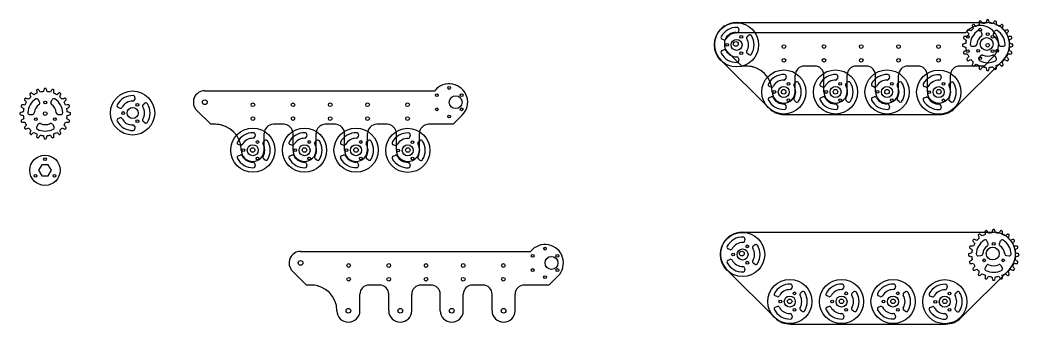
# Model space of a CAD drawing. Header units: millimetres. Extents: x 254 to 2384, y -2 to 1227.
# Drawn here: x 254 to 1339, y 896 to 1227 of the extents above; entities that cross this region are included whole.
import ezdxf

# ---------------------------------------------------------------- set-up
doc = ezdxf.new("R2010")
doc.units = ezdxf.units.MM

# ---------------------------------------------------------------- blocks, each defined once
blk = doc.blocks.new('*U2')
for centre, radius, start, end in [((21.8, -6.5), 24.2, 160.7698, 168.7131), ((-0.5, 1), 0.771, 91.7013, 146.03), ((0, -25.7), 27.5, 88.9582, 91.0418), ((0.5, 1), 0.78, 34.3008, 87.9679), ((-21.8, -6.5), 24.2, 11.2869, 19.2302)]:
    blk.add_arc(centre, radius, start, end)
blk = doc.blocks.new('*U1')
at = {"color": 0, "linetype": 'ByBlock', "lineweight": -2, "transparency": 16777216}
for p, rotation in [((296.6, 226.2), 54), ((302.3, 231.9), 35.99999999999999), ((309.5, 235.6), 17.99999999999997), ((325.4, 235.6), 341.9999999999999), ((332.6, 231.9), 324), ((338.2, 226.2), 305.9999999999999), ((293, 219.1), 72), ((341.9, 219.1), 287.9999999999999), ((291.7, 211.1), 90), ((343.1, 211.1), 269.9999999999999), ((293, 203.2), 108), ((296.6, 196), 126), ((338.2, 196), 234), ((341.9, 203.2), 251.9999999999999), ((302.3, 190.3), 144), ((309.5, 186.7), 162.0000000000001), ((317.4, 185.4), 180), ((325.4, 186.7), 198), ((332.6, 190.3), 216)]:
    blk.add_blockref('*U2', p, dxfattribs=dict(at, rotation=rotation))
blk.add_blockref('*U2', (317.4, 236.8), dxfattribs=at)
blk = doc.blocks.new('*U7')
for centre, radius, start, end in [((21.8, -6.5), 24.2, 160.7698, 168.7131), ((-0.5, 1), 0.771, 91.7013, 146.03), ((0, -25.7), 27.5, 88.9582, 91.0418), ((0.5, 1), 0.78, 34.3008, 87.9679), ((-21.8, -6.5), 24.2, 11.2869, 19.2302)]:
    blk.add_arc(centre, radius, start, end)
blk = doc.blocks.new('*U6')
at = {"color": 0, "linetype": 'ByBlock', "lineweight": -2, "transparency": 16777216}
for p, rotation in [((296.6, 226.2), 54), ((302.3, 231.9), 35.99999999999999), ((309.5, 235.6), 17.99999999999997), ((325.4, 235.6), 341.9999999999999), ((332.6, 231.9), 324), ((338.2, 226.2), 305.9999999999999), ((293, 219.1), 72), ((341.9, 219.1), 287.9999999999999), ((291.7, 211.1), 90), ((343.1, 211.1), 269.9999999999999), ((293, 203.2), 108), ((296.6, 196), 126), ((338.2, 196), 234), ((341.9, 203.2), 251.9999999999999), ((302.3, 190.3), 144), ((309.5, 186.7), 162.0000000000001), ((317.4, 185.4), 180), ((325.4, 186.7), 198), ((332.6, 190.3), 216)]:
    blk.add_blockref('*U7', p, dxfattribs=dict(at, rotation=rotation))
blk.add_blockref('*U7', (317.4, 236.8), dxfattribs=at)
blk = doc.blocks.new('*U9')
for centre, radius, start, end in [((21.8, -6.5), 24.2, 160.7698, 168.7131), ((-0.5, 1), 0.771, 91.7013, 146.03), ((0, -25.7), 27.5, 88.9582, 91.0418), ((0.5, 1), 0.78, 34.3008, 87.9679), ((-21.8, -6.5), 24.2, 11.2869, 19.2302)]:
    blk.add_arc(centre, radius, start, end)
blk = doc.blocks.new('*U8')
at = {"color": 0, "linetype": 'ByBlock', "lineweight": -2, "transparency": 16777216}
for p, rotation in [((296.6, 226.2), 54), ((302.3, 231.9), 35.99999999999999), ((309.5, 235.6), 17.99999999999997), ((325.4, 235.6), 341.9999999999999), ((332.6, 231.9), 324), ((338.2, 226.2), 305.9999999999999), ((293, 219.1), 72), ((341.9, 219.1), 287.9999999999999), ((291.7, 211.1), 90), ((343.1, 211.1), 269.9999999999999), ((293, 203.2), 108), ((296.6, 196), 126), ((338.2, 196), 234), ((341.9, 203.2), 251.9999999999999), ((302.3, 190.3), 144), ((309.5, 186.7), 162.0000000000001), ((317.4, 185.4), 180), ((325.4, 186.7), 198), ((332.6, 190.3), 216)]:
    blk.add_blockref('*U9', p, dxfattribs=dict(at, rotation=rotation))
blk.add_blockref('*U9', (317.4, 236.8), dxfattribs=at)

msp = doc.modelspace()

# ---------------------------------------------------------------- linework, layer by layer
for p, q in [((1032.43, 1224.163), (1305.008, 1224.163)), ((1035.015, 1216.523), (1034.708, 1214.531)), ((1018.592, 1205.226), (1016.713, 1205.957)), ((1031.646, 1213.378), (1281.612, 1213.378)), ((1044.041, 1209.142), (1045.614, 1210.404)), ((1299.147, 1211.921), (1297.808, 1214.634)), ((1311.419, 1211.921), (1312.759, 1214.634)), ((1016.713, 1193.719), (1018.592, 1194.449)), ((1288.437, 1198.403), (1291.456, 1198.599)), ((1319.111, 1198.599), (1322.13, 1198.403)), ((1015.459, 1183.193), (1067.459, 1131.193)), ((1022.807, 1192.039), (1038.023, 1176.823)), ((1034.708, 1185.145), (1035.015, 1183.152)), ((1045.614, 1189.271), (1044.041, 1190.533)), ((1321.979, 1183.193), (1269.979, 1131.193)), ((1297.592, 1187.971), (1295.912, 1185.455)), ((1311.367, 1186.736), (1301.454, 1176.823)), ((1312.975, 1187.971), (1314.654, 1185.455)), ((1043.201, 1176.823), (1038.023, 1176.823)), ((1117.435, 1176.823), (1106.146, 1176.823)), ((1173.435, 1176.823), (1162.435, 1176.823)), ((1229.724, 1176.823), (1218.435, 1176.823)), ((1301.454, 1176.823), (1274.724, 1176.823)), ((1320.393, 1176.855), (1320.417, 1176.82)), ((1086.328, 1165.326), (1086.021, 1163.333)), ((1096.146, 1148.878), (1096.146, 1166.823)), ((1127.435, 1148.878), (1127.435, 1166.823)), ((1142.528, 1165.324), (1142.222, 1163.331)), ((1152.435, 1148.878), (1152.435, 1166.823)), ((1183.435, 1148.878), (1183.435, 1166.823)), ((1198.497, 1165.335), (1198.191, 1163.343)), ((1208.435, 1148.878), (1208.435, 1166.823)), ((1239.724, 1148.878), (1239.724, 1166.823)), ((1254.683, 1165.146), (1254.376, 1163.153)), ((1264.724, 1148.878), (1264.724, 1166.823)), ((1069.905, 1154.029), (1068.026, 1154.76)), ((1095.354, 1157.945), (1096.926, 1159.207)), ((1126.105, 1154.027), (1124.227, 1154.758)), ((1151.555, 1157.943), (1153.127, 1159.205)), ((1182.075, 1154.038), (1180.196, 1154.769)), ((1207.524, 1157.954), (1209.096, 1159.216)), ((1238.26, 1153.849), (1236.381, 1154.579)), ((1263.709, 1157.765), (1265.281, 1159.027)), ((275.289, 1137.505), (273.949, 1140.217)), ((287.56, 1137.505), (288.9, 1140.217)), ((378.867, 1142.399), (378.56, 1140.407)), ((454.753, 1149.984), (704.719, 1149.984)), ((1068.026, 1142.521), (1069.905, 1143.252)), ((1124.227, 1142.519), (1126.105, 1143.25)), ((1180.196, 1142.531), (1182.075, 1143.261)), ((1236.381, 1142.341), (1238.26, 1143.072)), ((362.444, 1131.102), (360.566, 1131.833)), ((387.894, 1135.018), (389.466, 1136.28)), ((1086.021, 1133.947), (1086.328, 1131.955)), ((1096.926, 1138.074), (1095.354, 1139.336)), ((1142.222, 1133.945), (1142.528, 1131.953)), ((1153.127, 1138.072), (1151.555, 1139.334)), ((1198.191, 1133.957), (1198.497, 1131.964)), ((1209.096, 1138.084), (1207.524, 1139.345)), ((1254.376, 1133.767), (1254.683, 1131.775)), ((1265.281, 1137.894), (1263.709, 1139.156)), ((264.578, 1123.987), (267.597, 1124.183)), ((295.252, 1124.183), (298.271, 1123.987)), ((360.566, 1119.595), (362.444, 1120.325)), ((445.915, 1128.645), (461.131, 1113.429)), ((734.474, 1123.342), (724.561, 1113.429)), ((1084.43, 1124.163), (1253.008, 1124.163)), ((273.733, 1113.555), (272.053, 1111.039)), ((289.116, 1113.555), (290.795, 1111.039)), ((378.56, 1111.021), (378.867, 1109.028)), ((389.466, 1115.147), (387.894, 1116.409)), ((466.308, 1113.429), (461.131, 1113.429)), ((540.543, 1113.429), (529.253, 1113.429)), ((596.543, 1113.429), (585.543, 1113.429)), ((652.832, 1113.429), (641.543, 1113.429)), ((724.561, 1113.429), (697.832, 1113.429)), ((296.534, 1102.439), (296.558, 1102.404)), ((509.435, 1101.932), (509.128, 1099.94)), ((519.253, 1085.484), (519.253, 1103.429)), ((550.543, 1085.484), (550.543, 1103.429)), ((565.635, 1101.93), (565.329, 1099.938)), ((575.543, 1085.484), (575.543, 1103.429)), ((606.543, 1085.484), (606.543, 1103.429)), ((621.605, 1101.942), (621.298, 1099.949)), ((631.543, 1085.484), (631.543, 1103.429)), ((662.832, 1085.484), (662.832, 1103.429)), ((677.79, 1101.752), (677.483, 1099.76)), ((687.832, 1085.484), (687.832, 1103.429)), ((493.012, 1090.635), (491.133, 1091.366)), ((518.461, 1094.551), (520.034, 1095.813)), ((549.213, 1090.633), (547.334, 1091.364)), ((574.662, 1094.549), (576.234, 1095.811)), ((605.182, 1090.645), (603.303, 1091.375)), ((630.631, 1094.561), (632.203, 1095.822)), ((661.367, 1090.455), (659.488, 1091.186)), ((686.816, 1094.371), (688.389, 1095.633)), ((491.133, 1079.127), (493.012, 1079.858)), ((520.034, 1074.68), (518.461, 1075.942)), ((547.334, 1079.125), (549.213, 1079.856)), ((576.234, 1074.678), (574.662, 1075.94)), ((603.303, 1079.137), (605.182, 1079.867)), ((632.203, 1074.69), (630.631, 1075.951)), ((659.488, 1078.947), (661.367, 1079.678)), ((688.389, 1074.5), (686.816, 1075.762)), ((509.128, 1070.553), (509.435, 1068.561)), ((565.329, 1070.551), (565.635, 1068.559)), ((621.298, 1070.563), (621.605, 1068.57)), ((677.483, 1070.373), (677.79, 1068.381)), ((1038.964, 996.095), (1311.542, 996.095)), ((1041.549, 988.455), (1041.242, 986.462)), ((1025.126, 977.158), (1023.247, 977.889)), ((1050.575, 981.074), (1052.147, 982.336)), ((1305.681, 983.852), (1304.342, 986.565)), ((1317.953, 983.852), (1319.293, 986.565)), ((558.751, 975.112), (808.717, 975.112)), ((1023.247, 965.65), (1025.126, 966.381)), ((1294.971, 970.334), (1297.99, 970.53)), ((1325.644, 970.53), (1328.664, 970.334)), ((1041.242, 957.076), (1041.549, 955.084)), ((1052.147, 961.203), (1050.575, 962.465)), ((1304.126, 959.903), (1302.446, 957.386)), ((1319.509, 959.903), (1321.188, 957.386)), ((549.913, 953.773), (565.129, 938.557)), ((838.472, 948.47), (828.559, 938.557)), ((1021.993, 955.124), (1073.993, 903.124)), ((1328.512, 955.124), (1276.512, 903.124)), ((1326.927, 948.787), (1326.95, 948.751)), ((570.306, 938.557), (565.129, 938.557)), ((644.541, 938.557), (633.251, 938.557)), ((700.541, 938.557), (689.541, 938.557)), ((756.83, 938.557), (745.541, 938.557)), ((828.559, 938.557), (801.83, 938.557)), ((1092.861, 937.257), (1092.555, 935.265)), ((1149.062, 937.255), (1148.755, 935.263)), ((1205.031, 937.267), (1204.724, 935.275)), ((1261.216, 937.077), (1260.91, 935.085)), ((623.251, 910.612), (623.251, 928.557)), ((654.541, 910.612), (654.541, 928.557)), ((679.541, 910.612), (679.541, 928.557)), ((710.541, 910.612), (710.541, 928.557)), ((735.541, 910.612), (735.541, 928.557)), ((766.83, 910.612), (766.83, 928.557)), ((791.83, 910.612), (791.83, 928.557)), ((1076.439, 925.96), (1074.56, 926.691)), ((1101.888, 929.876), (1103.46, 931.138)), ((1132.639, 925.958), (1130.76, 926.689)), ((1158.089, 929.874), (1159.661, 931.136)), ((1188.608, 925.97), (1186.73, 926.701)), ((1214.058, 929.886), (1215.63, 931.148)), ((1244.794, 925.78), (1242.915, 926.511)), ((1270.243, 929.696), (1271.815, 930.958)), ((1074.56, 914.453), (1076.439, 915.183)), ((1130.76, 914.451), (1132.639, 915.181)), ((1186.73, 914.462), (1188.608, 915.193)), ((1242.915, 914.273), (1244.794, 915.003)), ((1092.555, 905.879), (1092.861, 903.886)), ((1103.46, 910.006), (1101.888, 911.267)), ((1148.755, 905.877), (1149.062, 903.884)), ((1159.661, 910.004), (1158.089, 911.265)), ((1204.724, 905.888), (1205.031, 903.896)), ((1215.63, 910.015), (1214.058, 911.277)), ((1260.91, 905.699), (1261.216, 903.706)), ((1271.815, 909.826), (1270.243, 911.087)), ((1090.964, 896.095), (1259.542, 896.095))]:
    msp.add_line(p, q)
msp.add_lwpolyline([(277.618, 1069.386), (274.154, 1063.386), (277.618, 1057.386), (284.546, 1057.386), (288.01, 1063.386), (284.546, 1069.386)], close=True)
for centre, radius in [((1032.447, 1199.838), 24), ((1297.224, 1216.378), 1.5), ((1032.447, 1199.838), 6), ((1037.597, 1208.758), 1.5), ((1283.801, 1208.628), 1.5), ((1304.224, 1200.878), 7), ((1305.283, 1211.497), 1.5), ((1310.648, 1208.628), 1.5), ((1022.147, 1199.838), 1.5), ((1031.646, 1200.878), 2.58), ((1083.935, 1198.068), 2), ((1127.435, 1198.068), 2), ((1167.935, 1198.068), 2), ((1208.435, 1198.068), 2), ((1251.935, 1198.068), 2), ((1283.801, 1193.128), 1.5), ((1294.891, 1193.497), 1.5), ((1305.283, 1199.497), 2), ((1310.648, 1193.128), 1.5), ((1315.676, 1193.497), 1.5), ((1037.597, 1190.918), 1.5), ((1083.935, 1183.068), 2), ((1127.435, 1183.068), 2), ((1167.935, 1183.068), 2), ((1208.435, 1183.068), 2), ((1251.935, 1183.068), 2), ((1297.224, 1185.378), 1.5), ((1083.76, 1148.64), 24), ((1139.961, 1148.638), 24), ((1195.93, 1148.65), 24), ((1252.115, 1148.46), 24), ((720.332, 1152.984), 1.5), ((1083.76, 1148.64), 6), ((1083.646, 1148.878), 2.5), ((1088.91, 1157.56), 1.5), ((1139.961, 1148.638), 6), ((1139.935, 1148.878), 2.5), ((1145.111, 1157.558), 1.5), ((1195.93, 1148.65), 6), ((1195.935, 1148.878), 2.5), ((1201.08, 1157.57), 1.5), ((1252.115, 1148.46), 6), ((1252.224, 1148.878), 2.5), ((1257.265, 1157.38), 1.5), ((376.3, 1125.714), 24), ((454.753, 1137.484), 2.58), ((706.908, 1145.234), 1.5), ((727.332, 1137.484), 7), ((733.755, 1145.234), 1.5), ((1073.46, 1148.64), 1.5), ((1088.91, 1139.72), 1.5), ((1129.661, 1148.638), 1.5), ((1145.111, 1139.718), 1.5), ((1185.63, 1148.65), 1.5), ((1201.08, 1139.73), 1.5), ((1241.815, 1148.46), 1.5), ((1257.265, 1139.54), 1.5), ((281.424, 1137.081), 1.5), ((376.3, 1125.714), 6), ((381.45, 1134.634), 1.5), ((507.043, 1134.674), 2), ((550.543, 1134.674), 2), ((591.043, 1134.674), 2), ((631.543, 1134.674), 2), ((675.043, 1134.674), 2), ((706.908, 1129.734), 1.5), ((733.755, 1129.734), 1.5), ((271.032, 1119.081), 1.5), ((281.424, 1125.081), 2), ((291.817, 1119.081), 1.5), ((366, 1125.714), 1.5), ((381.45, 1116.794), 1.5), ((507.043, 1119.674), 2), ((550.543, 1119.674), 2), ((591.043, 1119.674), 2), ((631.543, 1119.674), 2), ((675.043, 1119.674), 2), ((720.332, 1121.984), 1.5), ((506.867, 1085.246), 24), ((563.068, 1085.245), 24), ((619.037, 1085.256), 24), ((675.222, 1085.066), 24), ((496.567, 1085.246), 1.5), ((506.867, 1085.246), 6), ((506.753, 1085.484), 2.5), ((512.017, 1094.167), 1.5), ((552.768, 1085.245), 1.5), ((563.068, 1085.245), 6), ((563.043, 1085.484), 2.5), ((568.218, 1094.165), 1.5), ((608.737, 1085.256), 1.5), ((619.037, 1085.256), 6), ((619.043, 1085.484), 2.5), ((624.187, 1094.176), 1.5), ((664.922, 1085.066), 1.5), ((675.222, 1085.066), 6), ((675.332, 1085.484), 2.5), ((680.372, 1093.986), 1.5), ((281.082, 1063.386), 16.5), ((281.082, 1075.386), 1.5), ((512.017, 1076.326), 1.5), ((568.218, 1076.324), 1.5), ((624.187, 1076.336), 1.5), ((680.372, 1076.146), 1.5), ((270.69, 1057.386), 1.5), ((291.474, 1057.386), 1.45), ((1038.981, 971.769), 24), ((824.33, 978.112), 1.5), ((1038.981, 971.769), 6), ((1044.131, 980.689), 1.5), ((1310.758, 972.81), 7), ((1311.817, 983.429), 1.5), ((810.906, 970.362), 1.5), ((831.33, 962.612), 7), ((837.753, 970.362), 1.5), ((1028.681, 971.769), 1.5), ((1038.18, 972.81), 2.58), ((1301.425, 965.429), 1.5), ((1322.209, 965.429), 1.5), ((558.751, 962.612), 2.58), ((611.041, 959.802), 2), ((654.541, 959.802), 2), ((695.041, 959.802), 2), ((735.541, 959.802), 2), ((779.041, 959.802), 2), ((810.906, 954.862), 1.5), ((837.753, 954.862), 1.5), ((1044.131, 962.849), 1.5), ((611.041, 944.802), 2), ((654.541, 944.802), 2), ((695.041, 944.802), 2), ((735.541, 944.802), 2), ((779.041, 944.802), 2), ((824.33, 947.112), 1.5), ((1090.294, 920.572), 24), ((1146.494, 920.57), 24), ((1202.464, 920.581), 24), ((1258.649, 920.392), 24), ((1090.294, 920.572), 6), ((1090.18, 920.81), 2.5), ((1095.444, 929.492), 1.5), ((1146.494, 920.57), 6), ((1146.469, 920.81), 2.5), ((1151.644, 929.49), 1.5), ((1202.464, 920.581), 6), ((1202.469, 920.81), 2.5), ((1207.614, 929.501), 1.5), ((1258.649, 920.392), 6), ((1258.758, 920.81), 2.5), ((1263.799, 929.312), 1.5), ((610.751, 910.612), 2.5), ((667.041, 910.612), 2.5), ((723.041, 910.612), 2.5), ((779.33, 910.612), 2.5), ((1079.994, 920.572), 1.5), ((1095.444, 911.652), 1.5), ((1136.194, 920.57), 1.5), ((1151.644, 911.65), 1.5), ((1192.164, 920.581), 1.5), ((1207.614, 911.661), 1.5), ((1248.349, 920.392), 1.5), ((1263.799, 911.472), 1.5)]:
    msp.add_circle(centre, radius)
for centre, radius, start, end in [((1032.43, 1200.163), 24, 90, 225), ((1032.447, 1199.838), 19, 88.008482, 151.991518), ((1033.038, 1216.827), 2, 351.252155, 88.008482), ((1297.224, 1200.878), 20, 315, 141.317813), ((1305.283, 1199.497), 24, 130.780192, 139.219808), ((1305.283, 1199.497), 24, 112.780192, 121.219808), ((1296.014, 1213.748), 2, 26.283572, 123.0399), ((1305.283, 1199.497), 24, 94.780192, 103.219808), ((1305.008, 1200.163), 24, 315, 90), ((1305.283, 1199.497), 24, 76.780192, 85.219808), ((1314.552, 1213.748), 2, 56.9601, 153.716428), ((1305.283, 1199.497), 24, 58.780192, 67.219808), ((1305.283, 1199.497), 24, 40.780192, 49.219808), ((1017.438, 1207.821), 2, 151.991518, 248.747845), ((1019.317, 1207.09), 2, 248.747845, 331.085589), ((1031.646, 1200.878), 12.5, 90, 225), ((1032.447, 1199.838), 13, 88.914411, 151.085589), ((1032.731, 1214.835), 2, 268.914411, 351.252155), ((1045.293, 1207.583), 2, 128.747845, 211.085589), ((1032.447, 1199.838), 13, 328.914411, 31.085589), ((1046.865, 1208.844), 2, 31.991518, 128.747845), ((1032.447, 1199.838), 19, 328.008482, 31.991518), ((1305.283, 1199.497), 24, 166.780192, 175.219808), ((1305.283, 1199.497), 24, 148.780192, 157.219808), ((1305.283, 1199.497), 19, 123.0399, 176.9601), ((1305.283, 1199.497), 12, 124.496783, 175.503217), ((1297.354, 1211.035), 2, 304.496783, 26.283572), ((1313.212, 1211.035), 2, 153.716428, 235.503217), ((1305.283, 1199.497), 12, 4.496783, 55.503217), ((1305.283, 1199.497), 19, 3.0399, 56.9601), ((1305.283, 1199.497), 24, 22.780192, 31.219808), ((1305.283, 1199.497), 24, 4.780192, 13.219808), ((1019.317, 1192.585), 2, 28.914411, 111.252155), ((1305.283, 1199.497), 24, 184.780192, 193.219808), ((1288.307, 1200.399), 2, 176.9601, 273.716428), ((1291.326, 1200.595), 2, 273.716428, 355.503217), ((1319.24, 1200.595), 2, 184.496783, 266.283572), ((1322.259, 1200.399), 2, 266.283572, 3.0399), ((1305.283, 1199.497), 24, 346.780192, 355.219808), ((1017.438, 1191.855), 2, 111.252155, 208.008482), ((1032.447, 1199.838), 19, 208.008482, 271.991518), ((1032.447, 1199.838), 13, 208.914411, 271.085589), ((1032.731, 1184.84), 2, 8.747845, 91.085589), ((1033.038, 1182.848), 2, 271.991518, 8.747845), ((1045.293, 1192.093), 2, 148.914411, 231.252155), ((1046.865, 1190.831), 2, 231.252155, 328.008482), ((1305.283, 1199.497), 24, 202.780192, 211.219808), ((1305.283, 1199.497), 24, 220.780192, 229.219808), ((1297.576, 1184.345), 2, 146.283572, 243.0399), ((1299.255, 1186.861), 2, 64.496783, 146.283572), ((1305.283, 1199.497), 12, 244.496783, 295.503217), ((1311.311, 1186.861), 2, 33.716428, 115.503217), ((1312.991, 1184.345), 2, 296.9601, 33.716428), ((1305.283, 1199.497), 24, 310.780192, 319.219808), ((1305.283, 1199.497), 24, 328.780192, 337.219808), ((1042.266, 1141.973), 34.862, 76.10804, 88.46254), ((1043.201, 1148.878), 27.945, 0, 90), ((1106.146, 1166.823), 10, 90, 180), ((1117.435, 1166.823), 10, 0, 90), ((1162.435, 1166.823), 10, 90, 180), ((1173.435, 1166.823), 10, 0, 90), ((1218.435, 1166.823), 10, 90, 180), ((1229.724, 1166.823), 10, 0, 90), ((1274.724, 1166.823), 10, 90, 180), ((1305.283, 1199.497), 24, 238.780192, 247.219808), ((1305.283, 1199.497), 19, 243.0399, 296.9601), ((1305.283, 1199.497), 24, 256.780192, 265.219808), ((1305.283, 1199.497), 24, 274.780192, 283.219808), ((1305.283, 1199.497), 24, 292.780192, 301.219808), ((1083.76, 1148.64), 19, 88.008482, 151.991518), ((1083.76, 1148.64), 13, 88.914411, 151.085589), ((1084.044, 1163.638), 2, 268.914411, 351.252155), ((1084.351, 1165.63), 2, 351.252155, 88.008482), ((1139.961, 1148.638), 19, 88.008482, 151.991518), ((1139.961, 1148.638), 13, 88.914411, 151.085589), ((1140.245, 1163.636), 2, 268.914411, 351.252155), ((1140.551, 1165.628), 2, 351.252155, 88.008482), ((1195.93, 1148.65), 19, 88.008482, 151.991518), ((1195.93, 1148.65), 13, 88.914411, 151.085589), ((1196.214, 1163.647), 2, 268.914411, 351.252155), ((1196.521, 1165.64), 2, 351.252155, 88.008482), ((1252.115, 1148.46), 19, 88.008482, 151.991518), ((1252.115, 1148.46), 13, 88.914411, 151.085589), ((1252.399, 1163.458), 2, 268.914411, 351.252155), ((1252.706, 1165.45), 2, 351.252155, 88.008482), ((720.332, 1137.484), 20, 315, 141.317813), ((1068.751, 1156.624), 2, 151.991518, 248.747845), ((1070.63, 1155.893), 2, 248.747845, 331.085589), ((1096.606, 1156.385), 2, 128.747845, 211.085589), ((1083.76, 1148.64), 13, 328.914411, 31.085589), ((1098.178, 1157.647), 2, 31.991518, 128.747845), ((1083.76, 1148.64), 19, 328.008482, 31.991518), ((1124.952, 1156.622), 2, 151.991518, 248.747845), ((1126.83, 1155.891), 2, 248.747845, 331.085589), ((1152.807, 1156.383), 2, 128.747845, 211.085589), ((1139.961, 1148.638), 13, 328.914411, 31.085589), ((1154.379, 1157.645), 2, 31.991518, 128.747845), ((1139.961, 1148.638), 19, 328.008482, 31.991518), ((1180.921, 1156.633), 2, 151.991518, 248.747845), ((1182.8, 1155.902), 2, 248.747845, 331.085589), ((1208.776, 1156.395), 2, 128.747845, 211.085589), ((1195.93, 1148.65), 13, 328.914411, 31.085589), ((1210.348, 1157.656), 2, 31.991518, 128.747845), ((1195.93, 1148.65), 19, 328.008482, 31.991518), ((1237.106, 1156.443), 2, 151.991518, 248.747845), ((1238.985, 1155.713), 2, 248.747845, 331.085589), ((1264.961, 1156.205), 2, 128.747845, 211.085589), ((1252.115, 1148.46), 13, 328.914411, 31.085589), ((1266.533, 1157.467), 2, 31.991518, 128.747845), ((1252.115, 1148.46), 19, 328.008482, 31.991518), ((281.424, 1125.081), 19, 123.0399, 176.9601), ((281.424, 1125.081), 24, 130.780192, 139.219808), ((281.424, 1125.081), 24, 112.780192, 121.219808), ((272.156, 1139.332), 2, 26.283572, 123.0399), ((281.424, 1125.081), 24, 94.780192, 103.219808), ((281.424, 1125.081), 24, 76.780192, 85.219808), ((290.693, 1139.332), 2, 56.9601, 153.716428), ((281.424, 1125.081), 24, 58.780192, 67.219808), ((281.424, 1125.081), 19, 3.0399, 56.9601), ((281.424, 1125.081), 24, 40.780192, 49.219808), ((376.3, 1125.714), 19, 88.008482, 151.991518), ((376.584, 1140.711), 2, 268.914411, 351.252155), ((376.89, 1142.704), 2, 351.252155, 88.008482), ((454.753, 1137.484), 12.5, 90, 225), ((1068.751, 1140.657), 2, 111.252155, 208.008482), ((1083.76, 1148.64), 19, 208.008482, 271.991518), ((1070.63, 1141.388), 2, 28.914411, 111.252155), ((1083.646, 1148.878), 12.5, 180, 0), ((1083.76, 1148.64), 13, 208.914411, 271.085589), ((1096.606, 1140.896), 2, 148.914411, 231.252155), ((1124.952, 1140.655), 2, 111.252155, 208.008482), ((1139.961, 1148.638), 19, 208.008482, 271.991518), ((1126.83, 1141.386), 2, 28.914411, 111.252155), ((1139.935, 1148.878), 12.5, 180, 0), ((1139.961, 1148.638), 13, 208.914411, 271.085589), ((1152.807, 1140.894), 2, 148.914411, 231.252155), ((1180.921, 1140.667), 2, 111.252155, 208.008482), ((1195.93, 1148.65), 19, 208.008482, 271.991518), ((1182.8, 1141.397), 2, 28.914411, 111.252155), ((1195.935, 1148.878), 12.5, 180, 0), ((1195.93, 1148.65), 13, 208.914411, 271.085589), ((1208.776, 1140.905), 2, 148.914411, 231.252155), ((1237.106, 1140.477), 2, 111.252155, 208.008482), ((1238.985, 1141.208), 2, 28.914411, 111.252155), ((1252.224, 1148.878), 12.5, 180, 0), ((1252.115, 1148.46), 13, 208.914411, 271.085589), ((1264.961, 1140.715), 2, 148.914411, 231.252155), ((281.424, 1125.081), 24, 166.780192, 175.219808), ((281.424, 1125.081), 24, 148.780192, 157.219808), ((281.424, 1125.081), 12, 124.496783, 175.503217), ((273.495, 1136.619), 2, 304.496783, 26.283572), ((289.353, 1136.619), 2, 153.716428, 235.503217), ((281.424, 1125.081), 12, 4.496783, 55.503217), ((281.424, 1125.081), 24, 22.780192, 31.219808), ((281.424, 1125.081), 24, 4.780192, 13.219808), ((361.291, 1133.697), 2, 151.991518, 248.747845), ((363.169, 1132.966), 2, 248.747845, 331.085589), ((376.3, 1125.714), 13, 88.914411, 151.085589), ((389.146, 1133.459), 2, 128.747845, 211.085589), ((376.3, 1125.714), 13, 328.914411, 31.085589), ((390.718, 1134.72), 2, 31.991518, 128.747845), ((376.3, 1125.714), 19, 328.008482, 31.991518), ((1084.43, 1148.163), 24, 225, 270), ((1084.044, 1133.643), 2, 8.747845, 91.085589), ((1084.351, 1131.651), 2, 271.991518, 8.747845), ((1098.178, 1139.634), 2, 231.252155, 328.008482), ((1140.245, 1133.641), 2, 8.747845, 91.085589), ((1140.551, 1131.649), 2, 271.991518, 8.747845), ((1154.379, 1139.632), 2, 231.252155, 328.008482), ((1196.214, 1133.653), 2, 8.747845, 91.085589), ((1196.521, 1131.66), 2, 271.991518, 8.747845), ((1210.348, 1139.643), 2, 231.252155, 328.008482), ((1252.115, 1148.46), 19, 208.008482, 271.991518), ((1252.399, 1133.463), 2, 8.747845, 91.085589), ((1252.706, 1131.471), 2, 271.991518, 8.747845), ((1253.008, 1148.163), 24, 270, 315), ((1266.533, 1139.454), 2, 231.252155, 328.008482), ((281.424, 1125.081), 24, 184.780192, 193.219808), ((264.448, 1125.982), 2, 176.9601, 273.716428), ((267.467, 1126.178), 2, 273.716428, 355.503217), ((295.381, 1126.178), 2, 184.496783, 266.283572), ((298.4, 1125.982), 2, 266.283572, 3.0399), ((281.424, 1125.081), 24, 346.780192, 355.219808), ((361.291, 1117.731), 2, 111.252155, 208.008482), ((363.169, 1118.461), 2, 28.914411, 111.252155), ((376.3, 1125.714), 13, 208.914411, 271.085589), ((389.146, 1117.969), 2, 148.914411, 231.252155), ((281.424, 1125.081), 24, 202.780192, 211.219808), ((281.424, 1125.081), 24, 220.780192, 229.219808), ((273.717, 1109.928), 2, 146.283572, 243.0399), ((281.424, 1125.081), 19, 243.0399, 296.9601), ((275.396, 1112.445), 2, 64.496783, 146.283572), ((281.424, 1125.081), 12, 244.496783, 295.503217), ((287.452, 1112.445), 2, 33.716428, 115.503217), ((289.132, 1109.928), 2, 296.9601, 33.716428), ((281.424, 1125.081), 24, 310.780192, 319.219808), ((281.424, 1125.081), 24, 328.780192, 337.219808), ((376.3, 1125.714), 19, 208.008482, 271.991518), ((376.584, 1110.716), 2, 8.747845, 91.085589), ((376.89, 1108.724), 2, 271.991518, 8.747845), ((390.718, 1116.707), 2, 231.252155, 328.008482), ((465.373, 1078.579), 34.862, 76.10804, 88.46254), ((466.308, 1085.484), 27.945, 0, 90), ((529.253, 1103.429), 10, 90, 180), ((540.543, 1103.429), 10, 0, 90), ((585.543, 1103.429), 10, 90, 180), ((596.543, 1103.429), 10, 0, 90), ((641.543, 1103.429), 10, 90, 180), ((652.832, 1103.429), 10, 0, 90), ((697.832, 1103.429), 10, 90, 180), ((281.424, 1125.081), 24, 238.780192, 247.219808), ((281.424, 1125.081), 24, 256.780192, 265.219808), ((281.424, 1125.081), 24, 274.780192, 283.219808), ((281.424, 1125.081), 24, 292.780192, 301.219808), ((506.867, 1085.246), 19, 88.008482, 151.991518), ((506.867, 1085.246), 13, 88.914411, 151.085589), ((507.151, 1100.244), 2, 268.914411, 351.252155), ((507.458, 1102.236), 2, 351.252155, 88.008482), ((521.285, 1094.253), 2, 31.991518, 128.747845), ((563.068, 1085.245), 19, 88.008482, 151.991518), ((563.068, 1085.245), 13, 88.914411, 151.085589), ((563.352, 1100.242), 2, 268.914411, 351.252155), ((563.659, 1102.234), 2, 351.252155, 88.008482), ((577.486, 1094.251), 2, 31.991518, 128.747845), ((619.037, 1085.256), 19, 88.008482, 151.991518), ((619.037, 1085.256), 13, 88.914411, 151.085589), ((619.321, 1100.253), 2, 268.914411, 351.252155), ((619.628, 1102.246), 2, 351.252155, 88.008482), ((633.455, 1094.263), 2, 31.991518, 128.747845), ((675.222, 1085.066), 19, 88.008482, 151.991518), ((675.222, 1085.066), 13, 88.914411, 151.085589), ((675.507, 1100.064), 2, 268.914411, 351.252155), ((675.813, 1102.056), 2, 351.252155, 88.008482), ((491.858, 1093.23), 2, 151.991518, 248.747845), ((493.737, 1092.499), 2, 248.747845, 331.085589), ((506.753, 1085.484), 12.5, 180, 0), ((519.713, 1092.991), 2, 128.747845, 211.085589), ((506.867, 1085.246), 13, 328.914411, 31.085589), ((506.867, 1085.246), 19, 328.008482, 31.991518), ((548.059, 1093.228), 2, 151.991518, 248.747845), ((549.938, 1092.497), 2, 248.747845, 331.085589), ((563.043, 1085.484), 12.5, 180, 0), ((575.914, 1092.989), 2, 128.747845, 211.085589), ((563.068, 1085.245), 13, 328.914411, 31.085589), ((563.068, 1085.245), 19, 328.008482, 31.991518), ((604.028, 1093.239), 2, 151.991518, 248.747845), ((605.907, 1092.509), 2, 248.747845, 331.085589), ((619.043, 1085.484), 12.5, 180, 0), ((631.883, 1093.001), 2, 128.747845, 211.085589), ((619.037, 1085.256), 13, 328.914411, 31.085589), ((619.037, 1085.256), 19, 328.008482, 31.991518), ((660.213, 1093.05), 2, 151.991518, 248.747845), ((662.092, 1092.319), 2, 248.747845, 331.085589), ((675.332, 1085.484), 12.5, 180, 0), ((688.068, 1092.811), 2, 128.747845, 211.085589), ((675.222, 1085.066), 13, 328.914411, 31.085589), ((689.64, 1094.073), 2, 31.991518, 128.747845), ((675.222, 1085.066), 19, 328.008482, 31.991518), ((491.858, 1077.263), 2, 111.252155, 208.008482), ((506.867, 1085.246), 19, 208.008482, 271.991518), ((493.737, 1077.994), 2, 28.914411, 111.252155), ((506.867, 1085.246), 13, 208.914411, 271.085589), ((519.713, 1077.502), 2, 148.914411, 231.252155), ((521.285, 1076.24), 2, 231.252155, 328.008482), ((548.059, 1077.261), 2, 111.252155, 208.008482), ((563.068, 1085.245), 19, 208.008482, 271.991518), ((549.938, 1077.992), 2, 28.914411, 111.252155), ((563.068, 1085.245), 13, 208.914411, 271.085589), ((575.914, 1077.5), 2, 148.914411, 231.252155), ((577.486, 1076.238), 2, 231.252155, 328.008482), ((604.028, 1077.273), 2, 111.252155, 208.008482), ((619.037, 1085.256), 19, 208.008482, 271.991518), ((605.907, 1078.003), 2, 28.914411, 111.252155), ((619.037, 1085.256), 13, 208.914411, 271.085589), ((631.883, 1077.511), 2, 148.914411, 231.252155), ((633.455, 1076.25), 2, 231.252155, 328.008482), ((660.213, 1077.083), 2, 111.252155, 208.008482), ((675.222, 1085.066), 19, 208.008482, 271.991518), ((662.092, 1077.814), 2, 28.914411, 111.252155), ((675.222, 1085.066), 13, 208.914411, 271.085589), ((688.068, 1077.322), 2, 148.914411, 231.252155), ((689.64, 1076.06), 2, 231.252155, 328.008482), ((507.151, 1070.249), 2, 8.747845, 91.085589), ((507.458, 1068.257), 2, 271.991518, 8.747845), ((563.352, 1070.247), 2, 8.747845, 91.085589), ((563.659, 1068.255), 2, 271.991518, 8.747845), ((619.321, 1070.259), 2, 8.747845, 91.085589), ((619.628, 1068.266), 2, 271.991518, 8.747845), ((675.507, 1070.069), 2, 8.747845, 91.085589), ((675.813, 1068.077), 2, 271.991518, 8.747845), ((1038.964, 972.095), 24, 90, 225), ((1038.981, 971.769), 19, 88.008482, 151.991518), ((1039.572, 988.759), 2, 351.252155, 88.008482), ((1311.817, 971.429), 24, 130.780192, 139.219808), ((1311.817, 971.429), 24, 112.780192, 121.219808), ((1311.817, 971.429), 24, 94.780192, 103.219808), ((1311.542, 972.095), 24, 315, 90), ((1311.817, 971.429), 24, 76.780192, 85.219808), ((1311.817, 971.429), 24, 58.780192, 67.219808), ((1311.817, 971.429), 24, 40.780192, 49.219808), ((824.33, 962.612), 20, 315, 141.317813), ((1023.972, 979.753), 2, 151.991518, 248.747845), ((1025.851, 979.022), 2, 248.747845, 331.085589), ((1038.981, 971.769), 13, 88.914411, 151.085589), ((1039.265, 986.767), 2, 268.914411, 351.252155), ((1051.827, 979.514), 2, 128.747845, 211.085589), ((1038.981, 971.769), 13, 328.914411, 31.085589), ((1053.399, 980.776), 2, 31.991518, 128.747845), ((1038.981, 971.769), 19, 328.008482, 31.991518), ((1311.817, 971.429), 24, 166.780192, 175.219808), ((1311.817, 971.429), 24, 148.780192, 157.219808), ((1311.817, 971.429), 19, 123.0399, 176.9601), ((1311.817, 971.429), 12, 124.496783, 175.503217), ((1302.548, 985.68), 2, 26.283572, 123.0399), ((1303.888, 982.967), 2, 304.496783, 26.283572), ((1319.746, 982.967), 2, 153.716428, 235.503217), ((1311.817, 971.429), 12, 4.496783, 55.503217), ((1321.086, 985.68), 2, 56.9601, 153.716428), ((1311.817, 971.429), 19, 3.0399, 56.9601), ((1311.817, 971.429), 24, 22.780192, 31.219808), ((1311.817, 971.429), 24, 4.780192, 13.219808), ((558.751, 962.612), 12.5, 90, 225), ((1025.851, 964.517), 2, 28.914411, 111.252155), ((1311.817, 971.429), 24, 184.780192, 193.219808), ((1294.841, 972.33), 2, 176.9601, 273.716428), ((1297.86, 972.526), 2, 273.716428, 355.503217), ((1325.774, 972.526), 2, 184.496783, 266.283572), ((1328.793, 972.33), 2, 266.283572, 3.0399), ((1311.817, 971.429), 24, 346.780192, 355.219808), ((1023.972, 963.786), 2, 111.252155, 208.008482), ((1038.981, 971.769), 19, 208.008482, 271.991518), ((1038.981, 971.769), 13, 208.914411, 271.085589), ((1039.265, 956.772), 2, 8.747845, 91.085589), ((1051.827, 964.025), 2, 148.914411, 231.252155), ((1053.399, 962.763), 2, 231.252155, 328.008482), ((1311.817, 971.429), 24, 202.780192, 211.219808), ((1311.817, 971.429), 24, 220.780192, 229.219808), ((1304.11, 956.276), 2, 146.283572, 243.0399), ((1305.789, 958.793), 2, 64.496783, 146.283572), ((1311.817, 971.429), 12, 244.496783, 295.503217), ((1317.845, 958.793), 2, 33.716428, 115.503217), ((1319.524, 956.276), 2, 296.9601, 33.716428), ((1311.817, 971.429), 24, 310.780192, 319.219808), ((1311.817, 971.429), 24, 328.780192, 337.219808), ((1039.572, 954.78), 2, 271.991518, 8.747845), ((1311.817, 971.429), 24, 238.780192, 247.219808), ((1311.817, 971.429), 19, 243.0399, 296.9601), ((1311.817, 971.429), 24, 256.780192, 265.219808), ((1311.817, 971.429), 24, 274.780192, 283.219808), ((1311.817, 971.429), 24, 292.780192, 301.219808), ((569.371, 903.707), 34.862, 76.10804, 88.46254), ((570.306, 910.612), 27.945, 0, 90), ((633.251, 928.557), 10, 90, 180), ((644.541, 928.557), 10, 0, 90), ((689.541, 928.557), 10, 90, 180), ((700.541, 928.557), 10, 0, 90), ((745.541, 928.557), 10, 90, 180), ((756.83, 928.557), 10, 0, 90), ((801.83, 928.557), 10, 90, 180), ((1090.294, 920.572), 19, 88.008482, 151.991518), ((1090.294, 920.572), 13, 88.914411, 151.085589), ((1090.578, 935.569), 2, 268.914411, 351.252155), ((1090.885, 937.562), 2, 351.252155, 88.008482), ((1146.494, 920.57), 19, 88.008482, 151.991518), ((1146.494, 920.57), 13, 88.914411, 151.085589), ((1146.779, 935.567), 2, 268.914411, 351.252155), ((1147.085, 937.56), 2, 351.252155, 88.008482), ((1202.464, 920.581), 19, 88.008482, 151.991518), ((1202.464, 920.581), 13, 88.914411, 151.085589), ((1202.748, 935.579), 2, 268.914411, 351.252155), ((1203.054, 937.571), 2, 351.252155, 88.008482), ((1258.649, 920.392), 19, 88.008482, 151.991518), ((1258.933, 935.389), 2, 268.914411, 351.252155), ((1259.24, 937.382), 2, 351.252155, 88.008482), ((1075.285, 928.555), 2, 151.991518, 248.747845), ((1077.164, 927.824), 2, 248.747845, 331.085589), ((1103.14, 928.317), 2, 128.747845, 211.085589), ((1090.294, 920.572), 13, 328.914411, 31.085589), ((1104.712, 929.578), 2, 31.991518, 128.747845), ((1090.294, 920.572), 19, 328.008482, 31.991518), ((1131.485, 928.553), 2, 151.991518, 248.747845), ((1133.364, 927.822), 2, 248.747845, 331.085589), ((1159.34, 928.315), 2, 128.747845, 211.085589), ((1146.494, 920.57), 13, 328.914411, 31.085589), ((1160.913, 929.576), 2, 31.991518, 128.747845), ((1146.494, 920.57), 19, 328.008482, 31.991518), ((1187.455, 928.565), 2, 151.991518, 248.747845), ((1189.333, 927.834), 2, 248.747845, 331.085589), ((1215.31, 928.326), 2, 128.747845, 211.085589), ((1202.464, 920.581), 13, 328.914411, 31.085589), ((1216.882, 929.588), 2, 31.991518, 128.747845), ((1202.464, 920.581), 19, 328.008482, 31.991518), ((1243.64, 928.375), 2, 151.991518, 248.747845), ((1245.519, 927.644), 2, 248.747845, 331.085589), ((1258.649, 920.392), 13, 88.914411, 151.085589), ((1271.495, 928.137), 2, 128.747845, 211.085589), ((1258.649, 920.392), 13, 328.914411, 31.085589), ((1273.067, 929.398), 2, 31.991518, 128.747845), ((1258.649, 920.392), 19, 328.008482, 31.991518), ((1075.285, 912.589), 2, 111.252155, 208.008482), ((1077.164, 913.319), 2, 28.914411, 111.252155), ((1090.294, 920.572), 13, 208.914411, 271.085589), ((1103.14, 912.827), 2, 148.914411, 231.252155), ((1131.485, 912.587), 2, 111.252155, 208.008482), ((1133.364, 913.317), 2, 28.914411, 111.252155), ((1146.494, 920.57), 13, 208.914411, 271.085589), ((1159.34, 912.825), 2, 148.914411, 231.252155), ((1187.455, 912.598), 2, 111.252155, 208.008482), ((1189.333, 913.329), 2, 28.914411, 111.252155), ((1202.464, 920.581), 13, 208.914411, 271.085589), ((1215.31, 912.837), 2, 148.914411, 231.252155), ((1243.64, 912.409), 2, 111.252155, 208.008482), ((1245.519, 913.139), 2, 28.914411, 111.252155), ((1258.649, 920.392), 13, 208.914411, 271.085589), ((1271.495, 912.647), 2, 148.914411, 231.252155), ((610.751, 910.612), 12.5, 180, 0), ((667.041, 910.612), 12.5, 180, 0), ((723.041, 910.612), 12.5, 180, 0), ((779.33, 910.612), 12.5, 180, 0), ((1090.294, 920.572), 19, 208.008482, 271.991518), ((1090.964, 920.095), 24, 225, 270), ((1090.578, 905.575), 2, 8.747845, 91.085589), ((1090.885, 903.582), 2, 271.991518, 8.747845), ((1104.712, 911.565), 2, 231.252155, 328.008482), ((1146.494, 920.57), 19, 208.008482, 271.991518), ((1146.779, 905.573), 2, 8.747845, 91.085589), ((1147.085, 903.58), 2, 271.991518, 8.747845), ((1160.913, 911.563), 2, 231.252155, 328.008482), ((1202.464, 920.581), 19, 208.008482, 271.991518), ((1202.748, 905.584), 2, 8.747845, 91.085589), ((1203.054, 903.592), 2, 271.991518, 8.747845), ((1216.882, 911.575), 2, 231.252155, 328.008482), ((1258.649, 920.392), 19, 208.008482, 271.991518), ((1258.933, 905.395), 2, 8.747845, 91.085589), ((1259.24, 903.402), 2, 271.991518, 8.747845), ((1259.542, 920.095), 24, 270, 315), ((1273.067, 911.385), 2, 231.252155, 328.008482)]:
    msp.add_arc(centre, radius, start, end)

# ---------------------------------------------------------------- block references
for name, p in [('*U6', (987.842, 988.368)), ('*U1', (-36.017, 913.952)), ('*U8', (994.376, 760.3))]:
    msp.add_blockref(name, p)

doc.saveas('drawing.dxf')
